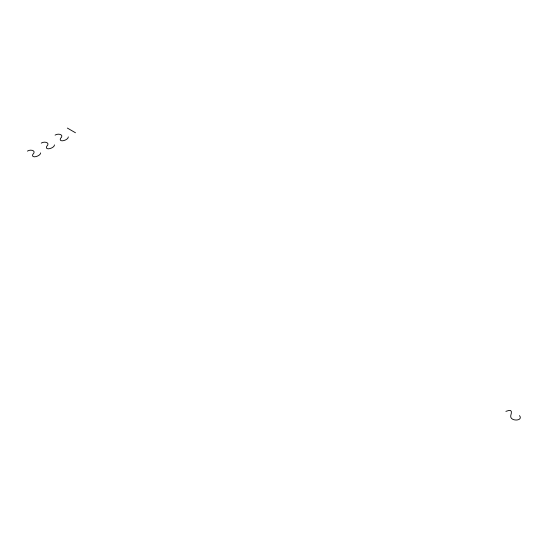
<?xml version="1.0" encoding="UTF-8"?>
<svg xmlns="http://www.w3.org/2000/svg" width="548" height="548" viewBox="0 0 548 548"><rect width="100%" height="100%" fill="white"/><g stroke="black" fill="none" stroke-linecap="round" stroke-linejoin="round"><path stroke-width="0.82" d="M40.641 152.878C40.648 156.207 30.962 158.893 32.716 154.55C37.017 150.584 30.469 148.974 27.4 151.111M54.492 144.884C54.492 148.207 44.813 150.899 46.559 146.556C50.923 142.555 44.272 141 41.251 143.117M68.336 136.89C68.342 140.213 58.663 142.905 60.41 138.562C64.774 134.561 58.122 133.006 55.095 135.123M505.879 411.37C511.716 409.185 512.188 410.616 510.715 415.822C509.88 421.72 523.772 421.193 519.511 415.596M67.329 128.061L75.473 132.767"/></g></svg>
